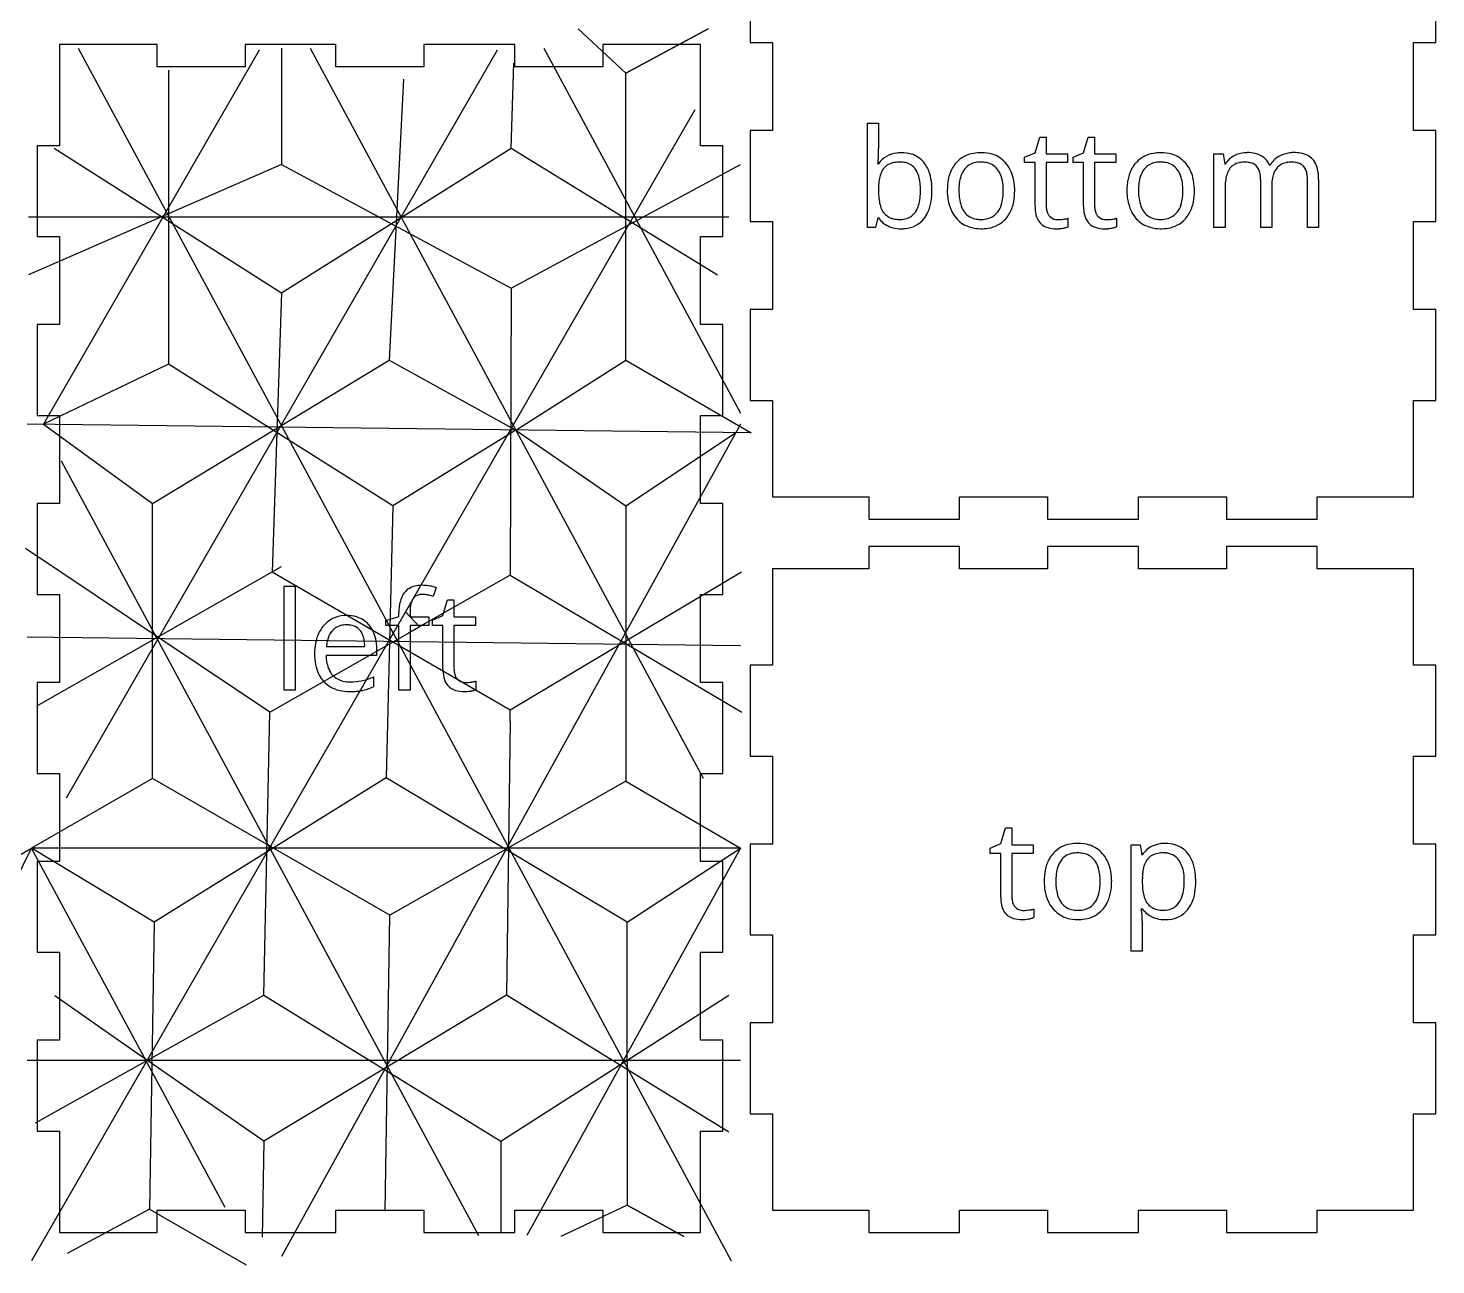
# Model space of a CAD drawing. Header units: centimetres. Extents: x 0 to 23.1, y -0.1 to 26.6.
# Drawn here: x 7.72 to 23.15, y -0.05 to 13.49 of the extents above; entities that cross this region are included whole.
import ezdxf

# ---------------------------------------------------------------- set-up
doc = ezdxf.new("R2010")
doc.units = ezdxf.units.CM
doc.header["$MEASUREMENT"] = 0
doc.layers.add('light v3_box', color=7, linetype='Continuous')
doc.layers.add('light v3_Sketch18', color=7, linetype='Continuous')

msp = doc.modelspace()

# ---------------------------------------------------------------- linework, layer by layer
at = {"layer": 'light v3_box'}
for p, q in [((15.632, 14.332), (15.632, 13.336)), ((23.148, 13.336), (23.148, 14.332)), ((9.132, 13.316), (8.061, 13.316)), ((8.061, 13.316), (8.061, 12.206)), ((9.132, 13.071), (9.132, 13.316)), ((11.092, 13.316), (10.096, 13.316)), ((10.096, 13.316), (10.096, 13.071)), ((11.092, 13.071), (11.092, 13.316)), ((12.056, 13.316), (12.056, 13.071)), ((13.052, 13.316), (12.056, 13.316)), ((13.052, 13.071), (13.052, 13.316)), ((14.016, 13.316), (14.016, 13.071)), ((15.087, 13.316), (14.016, 13.316)), ((15.087, 12.206), (15.087, 13.316)), ((15.632, 13.336), (15.877, 13.336)), ((15.877, 13.336), (15.877, 12.372)), ((22.903, 13.336), (23.148, 13.336)), ((22.903, 12.372), (22.903, 13.336)), ((10.096, 13.071), (9.132, 13.071)), ((12.056, 13.071), (11.092, 13.071)), ((14.016, 13.071), (13.052, 13.071)), ((15.632, 12.372), (15.632, 11.376)), ((15.877, 12.372), (15.632, 12.372)), ((16.917, 12.452), (17.039, 12.452)), ((16.917, 11.31), (16.917, 12.452)), ((17.039, 12.452), (17.039, 12.175)), ((23.148, 12.372), (22.903, 12.372)), ((23.148, 11.376), (23.148, 12.372)), ((8.061, 12.206), (7.816, 12.206)), ((7.816, 12.206), (7.816, 11.21)), ((15.332, 12.206), (15.087, 12.206)), ((15.332, 11.21), (15.332, 12.206)), ((18.755, 12.129), (18.806, 12.301)), ((18.806, 12.301), (18.877, 12.301)), ((18.877, 12.301), (18.877, 12.115)), ((19.286, 12.129), (19.337, 12.301)), ((19.337, 12.301), (19.408, 12.301)), ((19.408, 12.301), (19.408, 12.115)), ((18.64, 12.079), (18.755, 12.129)), ((18.64, 12.02), (18.64, 12.079)), ((18.877, 12.115), (19.11, 12.115)), ((19.11, 12.115), (19.11, 12.02)), ((19.171, 12.079), (19.286, 12.129)), ((19.171, 12.02), (19.171, 12.079)), ((19.408, 12.115), (19.641, 12.115)), ((19.641, 12.115), (19.641, 12.02)), ((20.716, 12.115), (20.815, 12.115)), ((20.716, 11.31), (20.716, 12.115)), ((20.815, 12.115), (20.834, 12.005)), ((17.033, 12.008), (17.039, 12.008)), ((18.755, 12.02), (18.64, 12.02)), ((18.755, 11.542), (18.755, 12.02)), ((19.11, 12.02), (18.877, 12.02)), ((18.877, 12.02), (18.877, 11.547)), ((19.286, 12.02), (19.171, 12.02)), ((19.286, 11.542), (19.286, 12.02)), ((19.641, 12.02), (19.408, 12.02)), ((19.408, 12.02), (19.408, 11.547)), ((20.834, 12.005), (20.84, 12.005)), ((21.325, 11.993), (21.331, 11.993)), ((20.837, 11.732), (20.837, 11.31)), ((21.228, 11.31), (21.228, 11.834)), ((21.35, 11.76), (21.35, 11.31)), ((21.741, 11.31), (21.741, 11.834)), ((21.863, 11.835), (21.863, 11.31)), ((15.632, 11.376), (15.877, 11.376)), ((15.877, 11.376), (15.877, 10.412)), ((17.005, 11.31), (16.917, 11.31)), ((17.03, 11.414), (17.005, 11.31)), ((17.039, 11.414), (17.03, 11.414)), ((19.116, 11.411), (19.116, 11.318)), ((19.647, 11.411), (19.647, 11.318)), ((20.837, 11.31), (20.716, 11.31)), ((21.35, 11.31), (21.228, 11.31)), ((21.863, 11.31), (21.741, 11.31)), ((22.903, 11.376), (23.148, 11.376)), ((22.903, 10.412), (22.903, 11.376)), ((7.816, 11.21), (8.061, 11.21)), ((8.061, 11.21), (8.061, 10.246)), ((15.087, 11.21), (15.332, 11.21)), ((15.087, 10.246), (15.087, 11.21)), ((15.877, 10.412), (15.632, 10.412)), ((15.632, 10.412), (15.632, 9.416)), ((23.148, 10.412), (22.903, 10.412)), ((23.148, 9.416), (23.148, 10.412)), ((8.061, 10.246), (7.816, 10.246)), ((7.816, 10.246), (7.816, 9.25)), ((15.332, 10.246), (15.087, 10.246)), ((15.332, 9.25), (15.332, 10.246)), ((15.632, 9.416), (15.877, 9.416)), ((15.877, 9.416), (15.877, 8.361)), ((22.903, 8.361), (22.903, 9.416)), ((22.903, 9.416), (23.148, 9.416)), ((7.816, 9.25), (8.061, 9.25)), ((8.061, 9.25), (8.061, 8.286)), ((15.087, 8.286), (15.087, 9.25)), ((15.087, 9.25), (15.332, 9.25)), ((15.877, 8.361), (16.932, 8.361)), ((16.932, 8.361), (16.932, 8.116)), ((17.928, 8.116), (17.928, 8.361)), ((17.928, 8.361), (18.892, 8.361)), ((18.892, 8.361), (18.892, 8.116)), ((19.888, 8.116), (19.888, 8.361)), ((19.888, 8.361), (20.852, 8.361)), ((20.852, 8.361), (20.852, 8.116)), ((21.848, 8.361), (22.903, 8.361)), ((21.848, 8.116), (21.848, 8.361)), ((7.816, 8.286), (7.816, 7.29)), ((8.061, 8.286), (7.816, 8.286)), ((15.332, 8.286), (15.087, 8.286)), ((15.332, 7.29), (15.332, 8.286)), ((16.932, 8.116), (17.928, 8.116)), ((18.892, 8.116), (19.888, 8.116)), ((20.852, 8.116), (21.848, 8.116)), ((17.928, 7.816), (16.932, 7.816)), ((16.932, 7.816), (16.932, 7.571)), ((17.928, 7.571), (17.928, 7.816)), ((19.888, 7.816), (18.892, 7.816)), ((18.892, 7.816), (18.892, 7.571)), ((19.888, 7.571), (19.888, 7.816)), ((21.848, 7.816), (20.852, 7.816)), ((20.852, 7.816), (20.852, 7.571)), ((21.848, 7.571), (21.848, 7.816)), ((15.877, 7.571), (15.877, 6.516)), ((16.932, 7.571), (15.877, 7.571)), ((18.892, 7.571), (17.928, 7.571)), ((20.852, 7.571), (19.888, 7.571)), ((22.903, 7.571), (21.848, 7.571)), ((22.903, 6.516), (22.903, 7.571)), ((7.816, 7.29), (8.061, 7.29)), ((8.061, 7.29), (8.061, 6.326)), ((10.523, 7.382), (10.644, 7.382)), ((10.523, 6.24), (10.523, 7.382)), ((10.644, 7.382), (10.644, 6.24)), ((12.191, 7.365), (12.159, 7.267)), ((15.087, 6.326), (15.087, 7.29)), ((15.087, 7.29), (15.332, 7.29)), ((12.264, 7.059), (12.316, 7.231)), ((12.316, 7.231), (12.386, 7.231)), ((12.386, 7.231), (12.386, 7.045)), ((11.638, 7.005), (11.782, 7.049)), ((11.638, 6.95), (11.638, 7.005)), ((11.782, 6.95), (11.638, 6.95)), ((11.782, 7.049), (11.782, 7.094)), ((11.782, 6.24), (11.782, 6.95)), ((11.904, 7.097), (11.904, 7.045)), ((11.904, 7.045), (12.109, 7.045)), ((12.109, 6.95), (11.904, 6.95)), ((11.904, 6.95), (11.904, 6.24)), ((12.109, 7.045), (12.109, 6.95)), ((12.149, 7.009), (12.264, 7.059)), ((12.149, 6.95), (12.149, 7.009)), ((12.264, 6.95), (12.149, 6.95)), ((12.264, 6.471), (12.264, 6.95)), ((12.386, 7.045), (12.62, 7.045)), ((12.62, 6.95), (12.386, 6.95)), ((12.386, 6.95), (12.386, 6.477)), ((12.62, 7.045), (12.62, 6.95)), ((10.987, 6.72), (11.408, 6.72)), ((11.538, 6.698), (11.538, 6.62)), ((11.538, 6.62), (10.984, 6.62)), ((15.877, 6.516), (15.632, 6.516)), ((15.632, 6.516), (15.632, 5.52)), ((23.148, 6.516), (22.903, 6.516)), ((23.148, 5.52), (23.148, 6.516)), ((11.504, 6.386), (11.504, 6.278)), ((12.625, 6.341), (12.625, 6.248)), ((8.061, 6.326), (7.816, 6.326)), ((7.816, 6.326), (7.816, 5.33)), ((10.644, 6.24), (10.523, 6.24)), ((11.904, 6.24), (11.782, 6.24)), ((15.332, 6.326), (15.087, 6.326)), ((15.332, 5.33), (15.332, 6.326)), ((15.632, 5.52), (15.877, 5.52)), ((15.877, 5.52), (15.877, 4.556)), ((22.903, 5.52), (23.148, 5.52)), ((22.903, 4.556), (22.903, 5.52)), ((7.816, 5.33), (8.061, 5.33)), ((8.061, 5.33), (8.061, 4.366)), ((15.087, 5.33), (15.332, 5.33)), ((15.087, 4.366), (15.087, 5.33)), ((18.379, 4.562), (18.43, 4.734)), ((18.43, 4.734), (18.5, 4.734)), ((18.5, 4.734), (18.5, 4.548)), ((15.632, 4.556), (15.632, 3.56)), ((15.877, 4.556), (15.632, 4.556)), ((18.263, 4.512), (18.379, 4.562)), ((18.263, 4.453), (18.263, 4.512)), ((18.5, 4.548), (18.734, 4.548)), ((18.734, 4.548), (18.734, 4.453)), ((19.808, 4.548), (19.907, 4.548)), ((19.808, 3.382), (19.808, 4.548)), ((19.907, 4.548), (19.924, 4.437)), ((23.148, 4.556), (22.903, 4.556)), ((23.148, 3.56), (23.148, 4.556)), ((8.061, 4.366), (7.816, 4.366)), ((7.816, 4.366), (7.816, 3.37)), ((15.332, 4.366), (15.087, 4.366)), ((15.332, 3.37), (15.332, 4.366)), ((18.379, 4.453), (18.263, 4.453)), ((18.379, 3.974), (18.379, 4.453)), ((18.5, 4.453), (18.5, 3.979)), ((18.734, 4.453), (18.5, 4.453)), ((19.924, 4.437), (19.93, 4.437)), ((19.93, 4.173), (19.93, 4.146)), ((18.74, 3.844), (18.74, 3.75)), ((19.93, 3.847), (19.921, 3.847)), ((19.93, 3.713), (19.93, 3.382)), ((15.632, 3.56), (15.877, 3.56)), ((15.877, 3.56), (15.877, 2.596)), ((22.903, 3.56), (23.148, 3.56)), ((22.903, 2.596), (22.903, 3.56)), ((7.816, 3.37), (8.061, 3.37)), ((8.061, 3.37), (8.061, 2.406)), ((15.087, 2.406), (15.087, 3.37)), ((15.087, 3.37), (15.332, 3.37)), ((19.93, 3.382), (19.808, 3.382)), ((15.877, 2.596), (15.632, 2.596)), ((15.632, 2.596), (15.632, 1.6)), ((23.148, 2.596), (22.903, 2.596)), ((23.148, 1.6), (23.148, 2.596)), ((8.061, 2.406), (7.816, 2.406)), ((7.816, 2.406), (7.816, 1.41)), ((15.332, 2.406), (15.087, 2.406)), ((15.332, 1.41), (15.332, 2.406)), ((15.632, 1.6), (15.877, 1.6)), ((15.877, 1.6), (15.877, 0.545)), ((22.903, 0.545), (22.903, 1.6)), ((22.903, 1.6), (23.148, 1.6)), ((7.816, 1.41), (8.061, 1.41)), ((8.061, 1.41), (8.061, 0.3)), ((15.087, 0.3), (15.087, 1.41)), ((15.087, 1.41), (15.332, 1.41)), ((9.132, 0.3), (9.132, 0.545)), ((9.132, 0.545), (10.096, 0.545)), ((10.096, 0.545), (10.096, 0.3)), ((11.092, 0.3), (11.092, 0.545)), ((11.092, 0.545), (12.056, 0.545)), ((12.056, 0.545), (12.056, 0.3)), ((13.052, 0.3), (13.052, 0.545)), ((13.052, 0.545), (14.016, 0.545)), ((14.016, 0.545), (14.016, 0.3)), ((15.877, 0.545), (16.932, 0.545)), ((16.932, 0.545), (16.932, 0.3)), ((17.928, 0.3), (17.928, 0.545)), ((17.928, 0.545), (18.892, 0.545)), ((18.892, 0.545), (18.892, 0.3)), ((19.888, 0.545), (20.852, 0.545)), ((19.888, 0.3), (19.888, 0.545)), ((20.852, 0.545), (20.852, 0.3)), ((21.848, 0.3), (21.848, 0.545)), ((21.848, 0.545), (22.903, 0.545)), ((8.061, 0.3), (9.132, 0.3)), ((10.096, 0.3), (11.092, 0.3)), ((12.056, 0.3), (13.052, 0.3)), ((14.016, 0.3), (15.087, 0.3)), ((16.932, 0.3), (17.928, 0.3)), ((18.892, 0.3), (19.888, 0.3)), ((20.852, 0.3), (21.848, 0.3))]:
    msp.add_line(p, q, dxfattribs=at)
for centre, radius, start, end in [((15.206, 12.149), 1.833, 355.7239, 358.1259), ((14.499, 12.173), 2.54, 358.1123, 0.0484), ((17.266, 11.849), 0.277, 95.1835, 145.1109), ((17.291, 11.712), 0.416, 89.8743, 96.8145), ((17.295, 11.756), 0.372, 74.2393, 90.5624), ((17.32, 11.846), 0.279, 38.5631, 74.067), ((18.131, 11.804), 0.322, 99.1759, 137.9833), ((18.163, 11.656), 0.473, 89.7326, 100.076), ((18.169, 11.72), 0.409, 73.5223, 90.5692), ((18.193, 11.807), 0.319, 41.1446, 73.2134), ((20.101, 11.804), 0.322, 99.1759, 137.9833), ((20.132, 11.656), 0.473, 89.7326, 100.076), ((20.138, 11.72), 0.409, 73.5223, 90.5692), ((20.162, 11.807), 0.319, 41.1446, 73.2134), ((21.047, 11.883), 0.239, 117.121, 149.5424), ((21.071, 11.84), 0.289, 93.8343, 117.5072), ((21.078, 11.78), 0.349, 89.9662, 94.2831), ((21.082, 11.731), 0.399, 77.5572, 90.5513), ((21.119, 11.89), 0.235, 52.7027, 78.0054), ((21.132, 11.914), 0.208, 22.2098, 51.4971), ((21.551, 11.866), 0.254, 119.4042, 150.1829), ((21.58, 11.824), 0.306, 118.2583, 120.0632), ((21.58, 11.82), 0.308, 95.8635, 117.9693), ((21.59, 11.745), 0.385, 89.9197, 96.2618), ((21.593, 11.706), 0.424, 79.9361, 90.3804), ((21.622, 11.859), 0.268, 62.9723, 80.1665), ((21.651, 11.919), 0.201, 44.229, 62.6229), ((21.642, 11.915), 0.21, 19.5612, 43.3161), ((15.514, 12.128), 1.524, 355.4718, 355.6527), ((17.424, 11.772), 0.381, 160.8926, 171.2334), ((17.261, 11.83), 0.209, 143.3382, 161.256), ((17.223, 11.856), 0.162, 120.1403, 142.4249), ((17.246, 11.812), 0.212, 100.4469, 119.6701), ((17.271, 11.684), 0.342, 89.5731, 100.7324), ((17.276, 11.744), 0.282, 78.6782, 90.3749), ((17.3, 11.846), 0.178, 35.5408, 79.8011), ((17.28, 11.831), 0.202, 32.7036, 35.5242), ((17.225, 11.8), 0.265, 15.7779, 32.0151), ((17.256, 11.797), 0.359, 16.4709, 38.4075), ((17.074, 11.739), 0.55, 5.1339, 16.7973), ((18.211, 11.76), 0.414, 150.7111, 169.4695), ((18.143, 11.795), 0.337, 138.1759, 150.2287), ((18.182, 11.795), 0.252, 142.9026, 162.375), ((18.134, 11.829), 0.194, 103.4685, 142.3119), ((18.159, 11.736), 0.29, 89.4806, 103.8805), ((18.163, 11.719), 0.307, 79.3453, 90.3175), ((18.186, 11.823), 0.2, 37.9578, 80.4006), ((18.145, 11.794), 0.251, 20.0257, 37.4351), ((18.147, 11.768), 0.379, 13.5014, 41.0703), ((20.181, 11.76), 0.414, 150.7111, 169.4695), ((20.112, 11.795), 0.337, 138.1759, 150.2287), ((20.151, 11.795), 0.252, 142.9026, 162.375), ((20.104, 11.829), 0.194, 103.4685, 142.3119), ((20.128, 11.736), 0.29, 89.4806, 103.8805), ((20.132, 11.719), 0.307, 79.3453, 90.3175), ((20.156, 11.823), 0.2, 37.9578, 80.4006), ((20.115, 11.794), 0.251, 20.0257, 37.4351), ((20.117, 11.768), 0.379, 13.5014, 41.0703), ((21.203, 11.782), 0.362, 161.0234, 171.4469), ((21.054, 11.835), 0.204, 143.077, 161.3914), ((21.017, 11.86), 0.16, 123.702, 142.3022), ((21.033, 11.832), 0.191, 101.1547, 123.0655), ((21.056, 11.723), 0.303, 89.5573, 101.4832), ((21.059, 11.741), 0.285, 85.5239, 90.0793), ((21.067, 11.823), 0.202, 72.3601, 85.9562), ((21.09, 11.894), 0.128, 41.0611, 72.8994), ((21.074, 11.883), 0.147, 20.7071, 40.0218), ((21.001, 11.855), 0.226, 7.9864, 20.795), ((20.868, 11.836), 0.359, 359.6949, 8.1471), ((21.682, 11.791), 0.33, 160.8732, 172.5272), ((21.56, 11.834), 0.201, 140.9766, 161.1699), ((21.528, 11.858), 0.161, 122.3597, 140.2884), ((21.546, 11.825), 0.198, 101.0032, 121.7841), ((21.57, 11.712), 0.314, 89.5622, 101.2962), ((21.572, 11.743), 0.283, 85.8144, 90.0685), ((21.58, 11.823), 0.202, 72.6396, 86.2568), ((21.603, 11.894), 0.128, 41.0408, 73.1793), ((21.587, 11.883), 0.147, 20.7071, 40.0218), ((21.514, 11.855), 0.226, 7.9864, 20.795), ((21.382, 11.836), 0.359, 359.6949, 8.1471), ((21.515, 11.868), 0.346, 7.5042, 19.9646), ((21.304, 11.838), 0.559, 359.7107, 7.6907), ((17.978, 11.714), 0.939, 177.6177, 180.0425), ((17.695, 11.728), 0.656, 171.0668, 177.8457), ((17.051, 11.749), 0.447, 6.1648, 16.0397), ((16.779, 11.718), 0.72, 359.7681, 6.3095), ((16.843, 11.715), 0.782, 359.8779, 5.4094), ((18.426, 11.718), 0.633, 169.2443, 180.3881), ((18.564, 11.716), 0.644, 173.0086, 180.2464), ((18.331, 11.746), 0.409, 162.0653, 173.1675), ((18.021, 11.748), 0.383, 7.744, 20.069), ((17.799, 11.716), 0.608, 359.7076, 7.8973), ((17.97, 11.722), 0.562, 1.1277, 13.88), ((17.818, 11.713), 0.715, 359.992, 1.5419), ((20.395, 11.718), 0.633, 169.2443, 180.3881), ((20.533, 11.716), 0.644, 173.0086, 180.2464), ((20.3, 11.746), 0.409, 162.0653, 173.1675), ((19.99, 11.748), 0.383, 7.744, 20.069), ((19.768, 11.716), 0.608, 359.7076, 7.8973), ((19.939, 11.722), 0.562, 1.1277, 13.88), ((19.787, 11.713), 0.715, 359.992, 1.5419), ((21.686, 11.733), 0.848, 178.0976, 180.0254), ((21.45, 11.743), 0.612, 171.3042, 178.3501), ((21.885, 11.762), 0.536, 172.3776, 180.183), ((22.023, 11.76), 0.674, 179.8946, 180.001), ((17.845, 11.71), 0.806, 179.7763, 185.7075), ((17.527, 11.677), 0.486, 185.5925, 194.2051), ((17.047, 11.683), 0.45, 343.4171, 353.6369), ((16.801, 11.712), 0.698, 353.4935, 0.2205), ((17.16, 11.667), 0.462, 335.8306, 350.8255), ((16.911, 11.709), 0.714, 350.6563, 0.338), ((18.403, 11.711), 0.61, 179.7745, 189.0933), ((18.247, 11.684), 0.451, 188.9102, 205.3171), ((18.537, 11.71), 0.617, 179.7059, 187.9161), ((18.311, 11.678), 0.388, 187.7639, 200.0977), ((17.986, 11.684), 0.419, 342.3616, 353.7537), ((17.765, 11.711), 0.642, 353.5363, 0.2014), ((18.115, 11.667), 0.413, 330.2507, 349.4116), ((17.903, 11.709), 0.629, 349.1762, 0.3863), ((20.372, 11.711), 0.61, 179.7745, 189.0933), ((20.216, 11.684), 0.451, 188.9102, 205.3171), ((20.506, 11.71), 0.617, 179.7059, 187.9161), ((20.28, 11.678), 0.388, 187.7639, 200.0977), ((19.955, 11.684), 0.419, 342.3616, 353.7537), ((19.734, 11.711), 0.642, 353.5363, 0.2014), ((20.085, 11.667), 0.413, 330.2507, 349.4116), ((19.873, 11.709), 0.629, 349.1762, 0.3863), ((17.324, 11.625), 0.276, 193.943, 208.0218), ((17.241, 11.583), 0.184, 208.5536, 217.5606), ((17.235, 11.58), 0.177, 218.169, 253.8047), ((17.297, 11.575), 0.175, 286.0163, 326.8497), ((17.21, 11.633), 0.28, 326.7105, 343.6662), ((17.27, 11.619), 0.342, 321.3162, 335.5436), ((18.2, 11.665), 0.4, 205.6559, 208.4462), ((18.14, 11.628), 0.33, 207.7947, 238.6758), ((18.186, 11.632), 0.256, 200.0846, 216.9131), ((18.14, 11.599), 0.2, 217.3009, 261.7099), ((18.188, 11.598), 0.197, 284.5662, 322.6334), ((18.136, 11.635), 0.262, 323.0089, 342.6391), ((18.18, 11.633), 0.34, 318.144, 329.7566), ((19.138, 11.537), 0.383, 179.3551, 192.8478), ((18.946, 11.485), 0.184, 190.3818, 253.8772), ((19.122, 11.545), 0.245, 179.6417, 189.7506), ((19.036, 11.53), 0.157, 189.548, 205.7873), ((19, 11.513), 0.118, 206.1294, 221.4084), ((18.996, 11.51), 0.113, 221.5949, 262.3505), ((19.669, 11.537), 0.383, 179.3551, 192.8478), ((19.477, 11.485), 0.184, 190.3818, 253.8772), ((19.653, 11.545), 0.245, 179.6417, 189.7506), ((19.566, 11.53), 0.157, 189.548, 205.7873), ((19.531, 11.513), 0.118, 206.1294, 221.4084), ((19.527, 11.51), 0.113, 221.5949, 262.3505), ((20.169, 11.665), 0.4, 205.6559, 208.4462), ((20.109, 11.628), 0.33, 207.7947, 238.6758), ((20.155, 11.632), 0.256, 200.0846, 216.9131), ((20.11, 11.599), 0.2, 217.3009, 261.7099), ((20.157, 11.598), 0.197, 284.5662, 322.6334), ((20.105, 11.635), 0.262, 323.0089, 342.6391), ((20.15, 11.633), 0.34, 318.144, 329.7566), ((17.259, 11.571), 0.27, 215.585, 245.8362), ((17.279, 11.618), 0.322, 245.9802, 255.5456), ((17.267, 11.681), 0.283, 253.1382, 266.8483), ((17.289, 11.665), 0.37, 255.7755, 270.3186), ((17.277, 11.789), 0.392, 266.3776, 270.0511), ((17.279, 11.641), 0.243, 269.3869, 285.8631), ((17.292, 11.709), 0.413, 269.9225, 275.5481), ((17.312, 11.585), 0.288, 274.064, 321.4081), ((18.144, 11.637), 0.339, 238.8116, 253.2428), ((18.157, 11.687), 0.391, 253.5437, 270.4182), ((18.161, 11.7), 0.303, 260.5033, 270.2477), ((18.162, 11.769), 0.473, 269.7503, 279.8033), ((18.166, 11.681), 0.283, 269.4482, 284.7256), ((18.192, 11.623), 0.325, 278.8959, 317.9979), ((18.984, 11.614), 0.318, 253.7848, 270.8852), ((19.006, 11.559), 0.163, 261.3266, 270.1913), ((18.988, 11.608), 0.312, 270.0032, 270.7607), ((18.987, 11.675), 0.38, 270.8932, 275.5484), ((19.007, 11.796), 0.4, 269.8804, 278.3028), ((18.973, 11.823), 0.528, 275.5261, 279.294), ((18.985, 11.752), 0.456, 279.1861, 280.1143), ((19.011, 11.765), 0.369, 278.4154, 279.0081), ((19.006, 11.641), 0.343, 280.007, 283.3735), ((18.966, 12.052), 0.659, 278.959, 280.5104), ((19.036, 11.513), 0.212, 283.3069, 288.1199), ((19.009, 11.822), 0.426, 280.4847, 282.6268), ((19.046, 11.656), 0.255, 282.5876, 285.5795), ((19.065, 11.426), 0.12, 287.9888, 295.3049), ((19.065, 11.587), 0.183, 285.7243, 286.2563), ((19.514, 11.614), 0.318, 253.7848, 270.8852), ((19.536, 11.559), 0.163, 261.3266, 270.1913), ((19.519, 11.608), 0.312, 270.0032, 270.7607), ((19.517, 11.675), 0.38, 270.8932, 275.5484), ((19.538, 11.796), 0.4, 269.8804, 278.3028), ((19.503, 11.823), 0.528, 275.5261, 279.294), ((19.516, 11.752), 0.456, 279.1861, 280.1143), ((19.541, 11.765), 0.369, 278.4154, 279.0081), ((19.536, 11.641), 0.343, 280.007, 283.3735), ((19.497, 12.052), 0.659, 278.959, 280.5104), ((19.567, 11.513), 0.212, 283.3069, 288.1199), ((19.539, 11.822), 0.426, 280.4847, 282.6268), ((19.577, 11.656), 0.255, 282.5876, 285.5795), ((19.596, 11.426), 0.12, 287.9888, 295.3049), ((19.596, 11.587), 0.183, 285.7243, 286.2563), ((20.113, 11.637), 0.339, 238.8116, 253.2428), ((20.126, 11.687), 0.391, 253.5437, 270.4182), ((20.131, 11.7), 0.303, 260.5033, 270.2477), ((20.131, 11.769), 0.473, 269.7503, 279.8033), ((20.135, 11.681), 0.283, 269.4482, 284.7256), ((20.162, 11.623), 0.325, 278.8959, 317.9979), ((12.044, 7.154), 0.255, 141.7434, 168.2322), ((12.006, 7.173), 0.214, 98.2552, 139.6203), ((12.023, 7.182), 0.106, 102.7677, 144.3381), ((12.039, 7.02), 0.37, 89.6697, 99.9314), ((12.038, 7.126), 0.164, 89.4859, 103.4198), ((12.038, 7.028), 0.262, 83.0761, 89.7927), ((12.039, 6.998), 0.392, 81.5641, 89.7017), ((12.022, 6.899), 0.392, 76.5183, 83.0217), ((12.012, 6.806), 0.587, 75.974, 81.6565), ((11.976, 6.705), 0.592, 71.9613, 76.5918), ((11.964, 6.609), 0.789, 73.2964, 76.0946), ((12.276, 7.1), 0.494, 167.5776, 180.6587), ((12.322, 7.104), 0.418, 171.6528, 178.4383), ((12.479, 7.097), 0.575, 178.1972, 180.0232), ((12.155, 7.129), 0.249, 161.8438, 171.7847), ((12.053, 7.163), 0.141, 145.0688, 162.1802), ((11.231, 6.713), 0.361, 140.1056, 148.9067), ((11.195, 6.746), 0.312, 92.4763, 140.5386), ((11.193, 6.77), 0.186, 106.4657, 137.9176), ((11.207, 6.717), 0.24, 89.4422, 106.209), ((11.211, 6.629), 0.431, 89.9639, 93.9176), ((11.211, 6.707), 0.25, 79.6468, 90.291), ((11.215, 6.688), 0.371, 74.2126, 90.545), ((11.229, 6.789), 0.167, 40.0823, 80.6243), ((11.238, 6.774), 0.282, 41.2065, 74.0233), ((11.194, 6.736), 0.341, 11.5994, 41.1496), ((11.289, 6.683), 0.427, 149.4071, 169.1854), ((11.341, 6.694), 0.354, 160.3353, 172.5315), ((11.234, 6.734), 0.241, 138.0995, 160.5867), ((11.211, 6.776), 0.189, 23.4821, 39.7072), ((11.141, 6.746), 0.265, 8.7342, 23.2772), ((11.043, 6.701), 0.496, 359.6148, 12.0336), ((11.498, 6.64), 0.64, 168.9539, 180.3844), ((11.554, 6.636), 0.696, 179.9887, 181.7991), ((11.446, 6.678), 0.46, 172.1545, 174.7616), ((10.993, 6.722), 0.415, 359.6745, 8.9224), ((11.397, 6.627), 0.539, 181.3575, 194.492), ((11.223, 6.579), 0.359, 194.0877, 223.0538), ((11.473, 6.63), 0.489, 181.1447, 190.8007), ((11.301, 6.596), 0.313, 190.6006, 206.0275), ((11.204, 6.565), 0.335, 223.5466, 256.1957), ((11.224, 6.56), 0.229, 206.295, 222.5558), ((11.218, 6.557), 0.221, 223.0645, 258.1401), ((11.244, 6.667), 0.335, 257.5312, 270.4319), ((11.245, 6.976), 0.644, 270.1984, 292.209), ((11.214, 7.064), 0.737, 291.8256, 293.1613), ((12.647, 6.467), 0.383, 179.3551, 192.8478), ((12.455, 6.415), 0.184, 190.3818, 253.8772), ((12.631, 6.475), 0.245, 179.6417, 189.7506), ((12.545, 6.46), 0.157, 189.548, 205.7873), ((12.509, 6.443), 0.118, 206.1294, 221.4084), ((12.505, 6.44), 0.113, 221.5949, 262.3505), ((12.515, 6.489), 0.163, 261.3266, 270.1913), ((12.516, 6.726), 0.4, 269.8804, 278.3028), ((12.52, 6.695), 0.369, 278.4154, 279.0081), ((12.475, 6.982), 0.659, 278.959, 280.5104), ((12.518, 6.752), 0.426, 280.4847, 282.6268), ((12.555, 6.586), 0.255, 282.5876, 285.5795), ((12.574, 6.517), 0.183, 285.7243, 286.2563), ((11.239, 6.699), 0.473, 256.0088, 270.4848), ((11.243, 7.218), 0.993, 269.9669, 271.9931), ((11.253, 6.979), 0.753, 271.912, 275.9727), ((11.278, 6.739), 0.511, 275.9054, 281.6604), ((11.265, 6.785), 0.559, 281.9936, 287.8851), ((11.212, 6.949), 0.731, 287.9023, 293.4862), ((12.493, 6.544), 0.318, 253.7848, 270.8852), ((12.498, 6.538), 0.312, 270.0032, 270.7607), ((12.496, 6.605), 0.38, 270.8932, 275.5484), ((12.482, 6.753), 0.528, 275.5261, 279.294), ((12.494, 6.682), 0.456, 279.1861, 280.1143), ((12.515, 6.571), 0.343, 280.007, 283.3735), ((12.545, 6.443), 0.212, 283.3069, 288.1199), ((12.574, 6.356), 0.12, 287.9888, 295.3049), ((19.193, 4.237), 0.322, 99.1759, 137.9833), ((19.225, 4.089), 0.473, 89.7326, 100.076), ((19.231, 4.153), 0.409, 73.5223, 90.5692), ((19.255, 4.24), 0.319, 41.1446, 73.2134), ((20.199, 4.249), 0.328, 132.3565, 144.9196), ((20.148, 4.304), 0.254, 115.4006, 132.3118), ((20.168, 4.256), 0.305, 97.7066, 114.8822), ((20.182, 4.167), 0.395, 89.8468, 97.9475), ((20.186, 4.189), 0.373, 74.1924, 90.5785), ((20.212, 4.283), 0.276, 38.0524, 74.0417), ((19.273, 4.193), 0.414, 150.7111, 169.4695), ((19.205, 4.228), 0.337, 138.1759, 150.2287), ((19.244, 4.228), 0.252, 142.9026, 162.375), ((19.196, 4.262), 0.194, 103.4685, 142.3119), ((19.221, 4.169), 0.29, 89.4806, 103.8805), ((19.225, 4.151), 0.307, 79.3453, 90.3175), ((19.248, 4.256), 0.2, 37.9578, 80.4006), ((19.207, 4.227), 0.251, 20.0257, 37.4351), ((19.209, 4.201), 0.379, 13.5014, 41.0703), ((20.288, 4.211), 0.355, 160.2896, 171.2453), ((20.151, 4.262), 0.209, 141.889, 160.5973), ((20.112, 4.289), 0.161, 118.557, 141.0243), ((20.138, 4.239), 0.217, 100.0868, 118.1918), ((20.163, 4.108), 0.351, 89.5904, 100.3502), ((20.165, 4.197), 0.262, 84.0379, 90.0848), ((20.177, 4.268), 0.19, 35.4482, 85.2267), ((20.122, 4.227), 0.258, 19.8991, 35.898), ((20.141, 4.228), 0.366, 16.3356, 37.9091), ((19.954, 4.17), 0.562, 4.5767, 16.6089), ((19.488, 4.15), 0.633, 169.2443, 180.3881), ((19.626, 4.149), 0.644, 173.0086, 180.2464), ((19.393, 4.179), 0.409, 162.0653, 173.1675), ((19.083, 4.181), 0.383, 7.744, 20.069), ((18.861, 4.149), 0.608, 359.7076, 7.8973), ((19.032, 4.154), 0.562, 1.1277, 13.88), ((20.706, 4.166), 0.775, 178.0662, 179.4474), ((20.514, 4.175), 0.584, 171.0868, 178.3247), ((19.999, 4.183), 0.389, 7.715, 19.886), ((19.776, 4.151), 0.615, 359.7108, 7.861), ((19.723, 4.147), 0.793, 359.9004, 4.9018), ((19.465, 4.144), 0.61, 179.7745, 189.0933), ((19.309, 4.117), 0.451, 188.9102, 205.3171), ((19.599, 4.143), 0.617, 179.7059, 187.9161), ((19.373, 4.11), 0.388, 187.7639, 200.0977), ((19.048, 4.117), 0.419, 342.3616, 353.7537), ((18.827, 4.144), 0.642, 353.5363, 0.2014), ((19.177, 4.1), 0.413, 330.2507, 349.4116), ((18.965, 4.142), 0.629, 349.1762, 0.3863), ((18.88, 4.146), 0.715, 359.992, 1.5419), ((20.736, 4.143), 0.806, 179.7763, 185.7075), ((20.418, 4.11), 0.486, 185.5925, 194.2051), ((19.936, 4.126), 0.454, 343.9336, 355.1137), ((19.741, 4.146), 0.649, 354.8402, 0.1175), ((20.051, 4.1), 0.462, 335.8306, 350.8255), ((19.802, 4.142), 0.714, 350.6563, 0.338), ((18.762, 3.97), 0.383, 179.3551, 192.8478), ((18.569, 3.918), 0.184, 190.3818, 253.8772), ((18.746, 3.978), 0.245, 179.6417, 189.7506), ((18.659, 3.962), 0.157, 189.548, 205.7873), ((18.624, 3.946), 0.118, 206.1294, 221.4084), ((18.62, 3.943), 0.113, 221.5949, 262.3505), ((19.262, 4.098), 0.4, 205.6559, 208.4462), ((19.202, 4.061), 0.33, 207.7947, 238.6758), ((19.248, 4.065), 0.256, 200.0846, 216.9131), ((19.202, 4.032), 0.2, 217.3009, 261.7099), ((19.25, 4.03), 0.197, 284.5662, 322.6334), ((19.198, 4.068), 0.262, 323.0089, 342.6391), ((19.243, 4.066), 0.34, 318.144, 329.7566), ((20.215, 4.057), 0.276, 193.943, 208.0218), ((20.132, 4.016), 0.184, 208.5536, 217.5606), ((20.126, 4.013), 0.177, 218.169, 253.8047), ((20.174, 4.019), 0.189, 293.143, 324.1354), ((20.132, 4.054), 0.243, 323.1617, 325.0152), ((20.088, 4.081), 0.295, 325.5754, 344.1505), ((20.161, 4.052), 0.342, 321.3162, 335.5436), ((18.607, 4.047), 0.318, 253.7848, 270.8852), ((18.629, 3.992), 0.163, 261.3266, 270.1913), ((18.612, 4.041), 0.312, 270.0032, 270.7607), ((18.61, 4.108), 0.38, 270.8932, 275.5484), ((18.63, 4.229), 0.4, 269.8804, 278.3028), ((18.596, 4.256), 0.528, 275.5261, 279.294), ((18.609, 4.184), 0.456, 279.1861, 280.1143), ((18.634, 4.198), 0.369, 278.4154, 279.0081), ((18.629, 4.074), 0.343, 280.007, 283.3735), ((18.589, 4.485), 0.659, 278.959, 280.5104), ((18.66, 3.946), 0.212, 283.3069, 288.1199), ((18.632, 4.255), 0.426, 280.4847, 282.6268), ((18.67, 4.089), 0.255, 282.5876, 285.5795), ((18.688, 3.859), 0.12, 287.9888, 295.3049), ((18.688, 4.019), 0.183, 285.7243, 286.2563), ((19.206, 4.069), 0.339, 238.8116, 253.2428), ((19.219, 4.12), 0.391, 253.5437, 270.4182), ((19.224, 4.133), 0.303, 260.5033, 270.2477), ((19.224, 4.202), 0.473, 269.7503, 279.8033), ((19.228, 4.113), 0.283, 269.4482, 284.7256), ((19.254, 4.056), 0.325, 278.8959, 317.9979), ((18.777, 3.702), 1.153, 2.9503, 7.2021), ((18.964, 3.712), 0.966, 0.0318, 2.9016), ((20.15, 4.004), 0.27, 215.585, 245.8362), ((20.17, 4.051), 0.322, 245.9802, 255.5456), ((20.158, 4.114), 0.283, 253.1382, 266.8483), ((20.181, 4.098), 0.37, 255.7755, 270.3186), ((20.168, 4.222), 0.392, 266.3776, 270.0511), ((20.171, 4.036), 0.205, 269.2257, 292.043), ((20.183, 4.142), 0.413, 269.9225, 275.5481), ((20.203, 4.018), 0.288, 274.064, 321.4081)]:
    msp.add_arc(centre, radius, start, end, dxfattribs=at)
at = {"layer": 'light v3_Sketch18'}
for p, q in [((13.746, 13.486), (14.269, 13)), ((14.269, 13), (15.172, 13.486)), ((15.172, 13.486), (14.269, 13)), ((8.268, 13.275), (15.423, -0.009)), ((10.497, 13.275), (10.497, 12)), ((10.808, 13.275), (15.116, 5.278)), ((13.372, 13.275), (15.526, 9.277)), ((10.249, 13.252), (7.887, 9.156)), ((12.859, 13.252), (8.135, 5.06)), ((9.257, 13.032), (9.257, 9.813)), ((13.011, 12.179), (13.043, 13.111)), ((14.269, 9.856), (14.269, 13)), ((11.831, 12.934), (11.675, 9.856)), ((15.027, 12.6), (7.756, -0.009)), ((8.002, 12.179), (10.497, 10.593)), ((10.497, 10.593), (13.011, 12.179)), ((13.011, 12.179), (15.275, 10.791)), ((10.497, 12), (7.721, 10.791)), ((10.497, 12), (13.011, 10.645)), ((13.011, 10.645), (15.528, 12)), ((15.398, 11.423), (7.721, 11.423)), ((10.497, 10.593), (10.392, 7.537)), ((13.011, 10.645), (13, 7.5)), ((9.257, 9.813), (7.887, 9.156)), ((9.082, 8.286), (11.675, 9.856)), ((11.715, 8.259), (9.257, 9.813)), ((11.675, 9.856), (13.062, 9.091)), ((13.062, 9.091), (14.269, 9.856)), ((14.269, 9.856), (15.643, 9.059)), ((15.643, 9.059), (7.707, 9.156)), ((7.887, 9.156), (9.082, 8.286)), ((15.526, 9.156), (10.497, 0.038)), ((13.062, 9.091), (11.715, 8.259)), ((13.062, 9.091), (14.269, 8.259)), ((14.269, 8.259), (15.473, 9.061)), ((8.081, 8.754), (12.653, 0.267)), ((9.082, 5.275), (9.082, 8.286)), ((11.715, 8.259), (11.641, 5.282)), ((14.269, 8.259), (14.271, 5.244)), ((10.367, 6.002), (7.691, 7.792)), ((7.828, 6.078), (10.497, 7.596)), ((10.392, 7.537), (13, 6.026)), ((13, 7.5), (11.892, 6.869)), ((13, 6.026), (15.538, 7.537)), ((13, 7.5), (15.542, 6.002)), ((11.854, 7.098), (12.009, 6.936)), ((15.526, 6.726), (7.707, 6.821)), ((10.367, 6.002), (12.009, 6.936)), ((13, 5.9), (13, 6.026)), ((10.3, 2.9), (10.367, 6.002)), ((13, 5.9), (12.963, 2.9)), ((9.082, 5.275), (7.756, 4.511)), ((11.683, 3.775), (9.082, 5.275)), ((11.641, 5.282), (9.1, 3.7)), ((14.283, 3.7), (11.641, 5.282)), ((14.271, 5.244), (11.683, 3.775)), ((14.271, 5.244), (15.526, 4.511)), ((7.312, 3.614), (7.756, 4.511)), ((7.312, 4.255), (7.756, 4.511)), ((9.876, 0.574), (7.756, 4.511)), ((15.526, 4.511), (7.756, 4.511)), ((9.1, 3.7), (7.756, 4.511)), ((15.526, 4.511), (13.186, 0.267)), ((14.283, 3.7), (15.526, 4.511)), ((11.631, 0.533), (11.683, 3.775)), ((9.1, 3.7), (9.05, 0.556)), ((14.283, 2.185), (14.283, 3.7)), ((7.8, 1.5), (10.3, 2.9)), ((8.816, 2.332), (8.01, 2.893)), ((10.3, 2.9), (12.9, 1.3)), ((12.963, 2.9), (10.3, 1.3)), ((12.9, 1.3), (15.4, 2.9)), ((15.4, 1.4), (12.963, 2.9)), ((10.3, 1.3), (8.816, 2.332)), ((15.526, 2.185), (7.707, 2.185)), ((14.283, 2.185), (14.283, 0.6)), ((10.3, 1.3), (10.283, 0.251)), ((12.9, 1.3), (12.9, 0.3)), ((9.05, 0.556), (8.147, 0.07)), ((9.05, 0.556), (10.107, -0.054)), ((14.283, 0.6), (13.556, 0.257)), ((14.904, 0.257), (14.283, 0.6)), ((14.283, 0.6), (14.904, 0.257))]:
    msp.add_line(p, q, dxfattribs=at)

doc.saveas('drawing.dxf')
